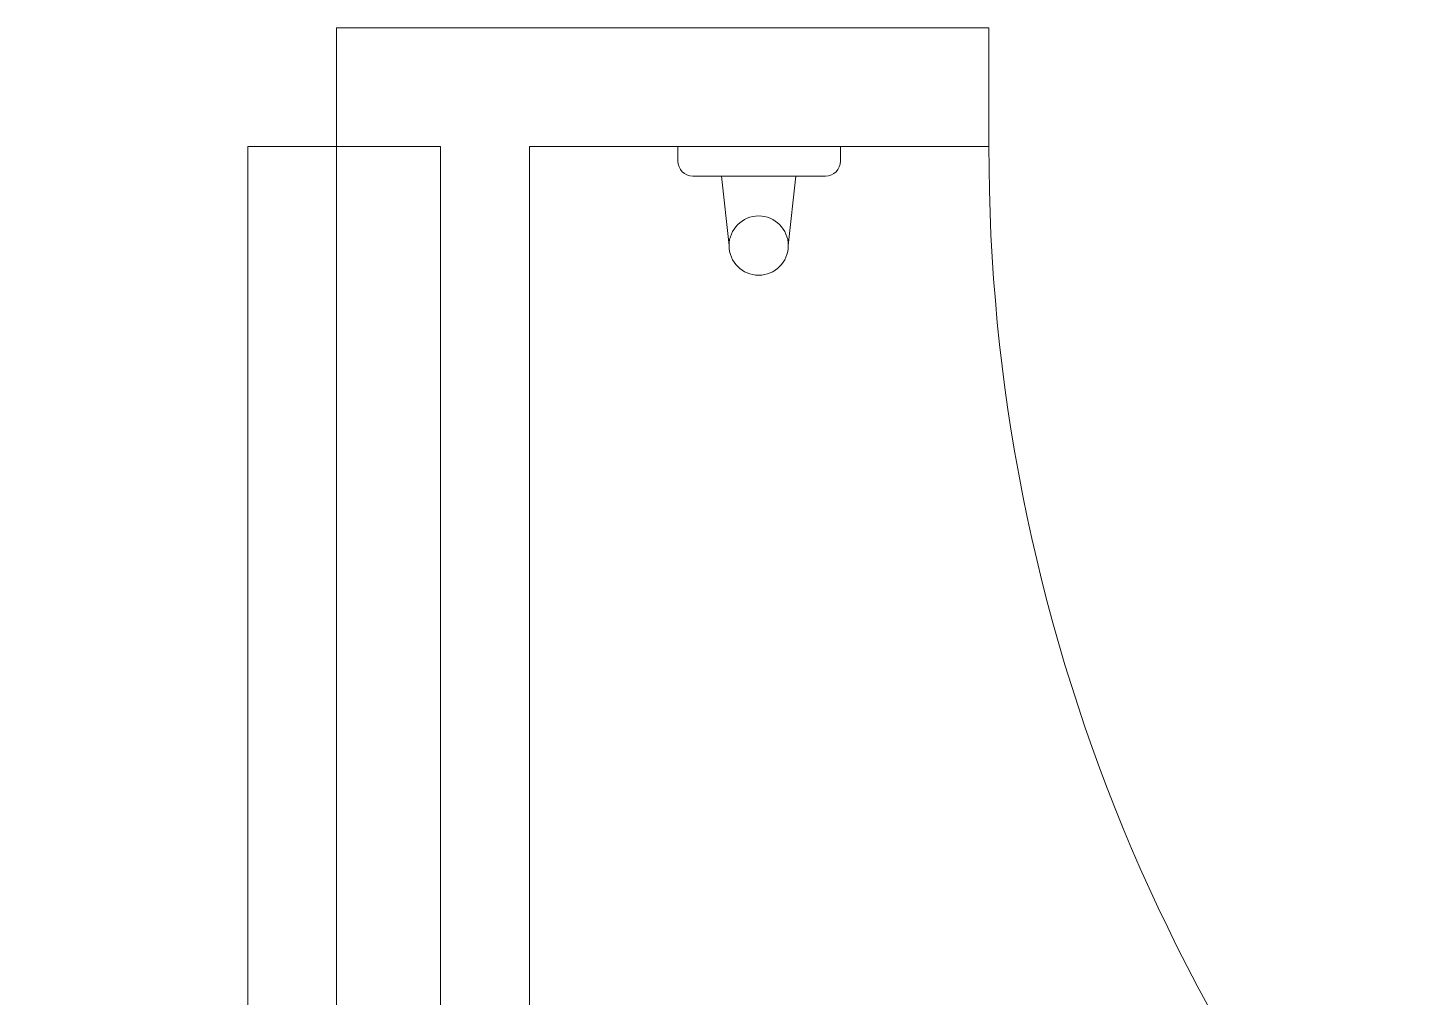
# Model space of a CAD drawing. Header units: millimetres. Extents: x 206 to 837, y 40 to 323.
# Drawn here: x 690.2899 to 690.7585, y 264.5199 to 264.8468 of the extents above; entities that cross this region are included whole.
import ezdxf

# ---------------------------------------------------------------- set-up
doc = ezdxf.new("R2010")
doc.units = ezdxf.units.MM
doc.layers.add('I-ARQ', color=8, linetype='Continuous', lineweight=0)

msp = doc.modelspace()

# ---------------------------------------------------------------- linework, layer by layer
at = {"layer": 'I-ARQ'}
for p, q in [((690.42903, 264.84682), (690.39403, 264.84682)), ((690.39403, 264.80682), (690.39403, 264.84682)), ((690.42903, 264.84682), (690.45903, 264.84682)), ((690.61404, 264.84682), (690.45903, 264.84682)), ((690.61404, 264.80682), (690.61404, 264.84682)), ((690.42903, 264.80682), (690.36403, 264.80682)), ((690.36403, 264.20682), (690.36403, 264.80682)), ((690.36403, 264.80682), (690.39403, 264.80682)), ((690.39403, 264.80682), (690.39403, 264.20682)), ((690.42903, 263.59682), (690.42903, 264.80682)), ((690.61404, 264.80682), (690.45903, 264.80682)), ((690.45903, 263.59682), (690.45903, 264.80682)), ((690.50912, 264.80682), (690.50912, 264.80182)), ((690.56395, 264.80682), (690.50912, 264.80682)), ((690.56395, 264.80682), (690.56395, 264.80182)), ((690.55895, 264.79682), (690.51412, 264.79682)), ((690.52383, 264.79682), (690.52636, 264.77336)), ((690.54889, 264.79682), (690.54636, 264.77336))]:
    msp.add_line(p, q, dxfattribs=at)
msp.add_circle((690.53636, 264.77336), 0.01, dxfattribs=at)
for centre, radius, start, end in [((690.39403, 264.80682), 0.6, 180, 270), ((691.21404, 264.80544), 0.6, 179.86817, 269.99989), ((690.51412, 264.80182), 0.005, 180, 270), ((690.55895, 264.80182), 0.005, 270, 0)]:
    msp.add_arc(centre, radius, start, end, dxfattribs=at)

doc.saveas('drawing.dxf')
